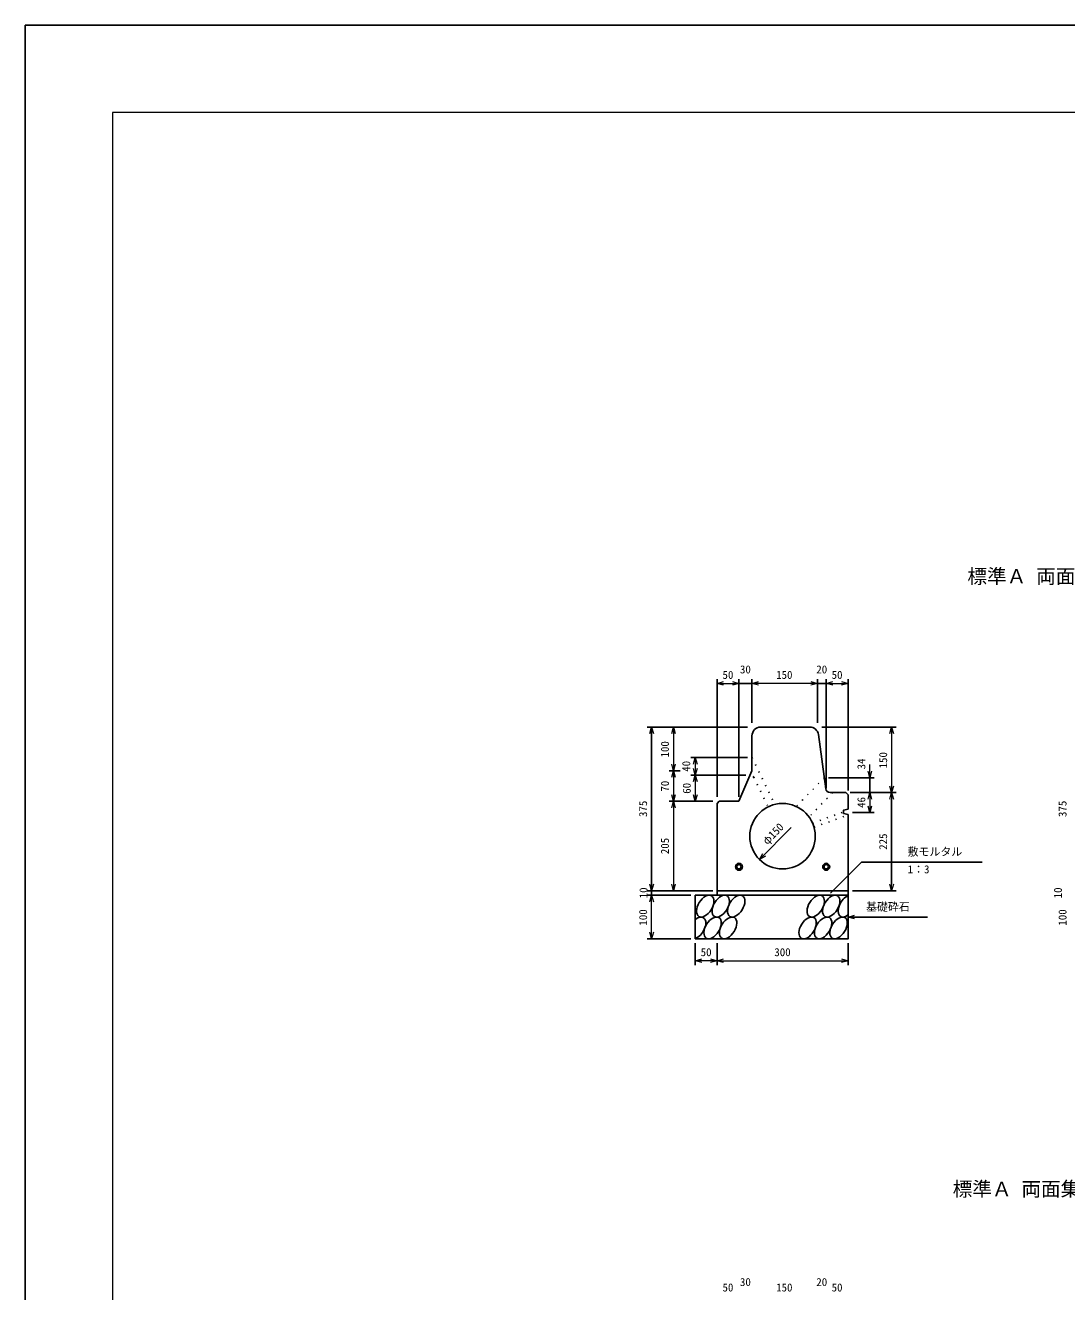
# Model space of a CAD drawing. Units: millimetres, scale not verified. Extents: x -4200 to 4200, y -2970 to 2970.
# Drawn here: x -4200 to -1814, y 70 to 2970 of the extents above; entities that cross this region are included whole.
import ezdxf
from ezdxf.enums import TextEntityAlignment as Align

# ---------------------------------------------------------------- set-up
doc = ezdxf.new("R2010")
doc.units = ezdxf.units.MM
doc.header["$LTSCALE"] = 10
doc.linetypes.add('DOTTED', pattern=[1.75, 0.25, -1.5])
for name, color, linetype, lineweight in [('0-0_DIM', 7, 'Continuous', 13), ('0-1_Defpoints', 5, 'Continuous', 25), ('0-2_HATCH', 6, 'Continuous', 25), ('0-5_OUTLINE', 3, 'Continuous', 25), ('0-6_OUTLINE2', 4, 'DOTTED', 25), ('0-7_TXT', 7, 'Continuous', 25), ('0-8_WAKU', 3, 'Continuous', 13)]:
    doc.layers.add(name, color=color, linetype=linetype, lineweight=lineweight)
doc.styles.add('ＭＳ ゴシック', font='')
doc.styles.get('ＭＳ ゴシック').set_extended_font_data('MS Gothic')

msp = doc.modelspace()

# ---------------------------------------------------------------- linework, layer by layer
at = {"layer": '0-0_DIM', "lineweight": 25}
for p, q in [((-2615.05, 1203), (-2615.05, 1473)), ((-2565.05, 1473), (-2565.05, 1203)), ((-2535.05, 1463), (-2565.05, 1463)), ((-2535.05, 1373), (-2535.05, 1473)), ((-2385.05, 1373), (-2385.05, 1473)), ((-2385.05, 1463), (-2365.05, 1463)), ((-2365.05, 1223), (-2365.05, 1473)), ((-2315.05, 1218), (-2315.05, 1473)), ((-2775.05, 1363), (-2545.05, 1363)), ((-2765.05, 988), (-2765.05, 1363)), ((-2375.05, 1363), (-2205.05, 1363)), ((-2545.05, 1293), (-2675.05, 1293)), ((-2699.57, 1263), (-2725.05, 1263)), ((-2699.57, 1263), (-2725.05, 1263)), ((-2675.05, 1253), (-2549.34, 1253)), ((-2359.58, 1247), (-2255.05, 1247)), ((-2265.05, 1213), (-2265.05, 1247)), ((-2625.05, 1193), (-2725.05, 1193)), ((-2205.05, 1213), (-2310.05, 1213)), ((-2215.05, 1003), (-2215.05, 1198)), ((-2305.05, 1167), (-2255.05, 1167)), ((-2283.94, 1053.55), (-2355.17, 982.31)), ((-2283.94, 1053.55), (-2007.78, 1053.55)), ((-2775.05, 988), (-2625.05, 988)), ((-2765.05, 988), (-2765.05, 978)), ((-2305.05, 988), (-2205.05, 988)), ((-2775.05, 978), (-2675.05, 978)), ((-2315.05, 928), (-2132.67, 928)), ((-2675.05, 878), (-2775.05, 878)), ((-2665.05, 868), (-2665.05, 818)), ((-2615.05, 868), (-2615.05, 818)), ((-2315.05, 868), (-2315.05, 818))]:
    msp.add_line(p, q, dxfattribs=at)
at = {"layer": '0-0_DIM'}
for p, q in [((-2615.05, 1463), (-2565.05, 1463)), ((-2385.05, 1463), (-2535.05, 1463)), ((-2365.05, 1463), (-2315.05, 1463)), ((-2715.05, 1363), (-2715.05, 1263)), ((-2215.05, 1363), (-2215.05, 1213)), ((-2665.05, 1293), (-2665.05, 1253)), ((-2265.05, 1247), (-2265.05, 1277)), ((-2715.05, 1263), (-2715.05, 1193)), ((-2665.05, 1253), (-2665.05, 1193)), ((-2715.05, 1193), (-2715.05, 988)), ((-2265.05, 1213), (-2265.05, 1167)), ((-2215.05, 1213), (-2215.05, 1198)), ((-2517.73, 1059.61), (-2445.34, 1132.98)), ((-2215.05, 988), (-2215.05, 1003)), ((-2765.05, 878), (-2765.05, 978)), ((-2615.05, 828), (-2665.05, 828)), ((-2615.05, 828), (-2315.05, 828))]:
    msp.add_line(p, q, dxfattribs=at)
for points in [[(-2600.05, 1458.98), (-2615.05, 1463), (-2600.05, 1467.02)], [(-2580.05, 1467.02), (-2565.05, 1463), (-2580.05, 1458.98)], [(-2580.05, 1467.02), (-2565.05, 1463), (-2580.05, 1458.98)], [(-2520.05, 1458.98), (-2535.05, 1463), (-2520.05, 1467.02)], [(-2520.05, 1458.98), (-2535.05, 1463), (-2520.05, 1467.02)], [(-2400.05, 1467.02), (-2385.05, 1463), (-2400.05, 1458.98)], [(-2400.05, 1467.02), (-2385.05, 1463), (-2400.05, 1458.98)], [(-2350.05, 1458.98), (-2365.05, 1463), (-2350.05, 1467.02)], [(-2350.05, 1458.98), (-2365.05, 1463), (-2350.05, 1467.02)], [(-2330.05, 1467.02), (-2315.05, 1463), (-2330.05, 1458.98)], [(-2769.07, 1348), (-2765.05, 1363), (-2761.03, 1348)], [(-2719.07, 1348), (-2715.05, 1363), (-2711.03, 1348)], [(-2219.07, 1348), (-2215.05, 1363), (-2211.03, 1348)], [(-2711.03, 1278), (-2715.05, 1263), (-2719.07, 1278)], [(-2669.07, 1278), (-2665.05, 1293), (-2661.03, 1278)], [(-2719.07, 1248), (-2715.05, 1263), (-2711.03, 1248)], [(-2661.03, 1268), (-2665.05, 1253), (-2669.07, 1268)], [(-2669.07, 1238), (-2665.05, 1253), (-2661.03, 1238)], [(-2261.03, 1262), (-2265.05, 1247), (-2269.07, 1262)], [(-2211.03, 1228), (-2215.05, 1213), (-2219.07, 1228)], [(-2711.03, 1208), (-2715.05, 1193), (-2719.07, 1208)], [(-2719.07, 1178), (-2715.05, 1193), (-2711.03, 1178)], [(-2661.03, 1208), (-2665.05, 1193), (-2669.07, 1208)], [(-2269.07, 1198), (-2265.05, 1213), (-2261.03, 1198)], [(-2269.07, 1198), (-2265.05, 1213), (-2261.03, 1198)], [(-2219.07, 1198), (-2215.05, 1213), (-2211.03, 1198)], [(-2261.03, 1182), (-2265.05, 1167), (-2269.07, 1182)], [(-2504.33, 1067.46), (-2517.73, 1059.61), (-2510.05, 1073.11)], [(-2761.03, 1003), (-2765.05, 988), (-2769.07, 1003)], [(-2761.03, 1003), (-2765.05, 988), (-2769.07, 1003)], [(-2711.03, 1003), (-2715.05, 988), (-2719.07, 1003)], [(-2211.03, 1003), (-2215.05, 988), (-2219.07, 1003)], [(-2769.07, 963), (-2765.05, 978), (-2761.03, 963)], [(-2769.07, 963), (-2765.05, 978), (-2761.03, 963)], [(-2300.05, 923.98), (-2315.05, 928), (-2300.05, 932.02)], [(-2761.03, 893), (-2765.05, 878), (-2769.07, 893)], [(-2650.05, 823.98), (-2665.05, 828), (-2650.05, 832.02)], [(-2630.05, 832.02), (-2615.05, 828), (-2630.05, 823.98)], [(-2600.05, 823.98), (-2615.05, 828), (-2600.05, 832.02)], [(-2330.05, 832.02), (-2315.05, 828), (-2330.05, 823.98)]]:
    msp.add_lwpolyline(points, dxfattribs=at)
at = {"layer": '0-1_Defpoints'}
msp.add_lwpolyline([(-4200, -2970), (4200, -2970), (4200, 2970), (-4200, 2970)], close=True, dxfattribs=at)
at = {"layer": '0-2_HATCH'}
for centre in [(-2642.16, 953), (-2606.68, 953), (-2571.21, 953), (-2389, 953), (-2353.53, 953), (-2625.28, 903), (-2589.8, 903), (-2407.6, 903), (-2372.12, 903), (-2336.65, 903)]:
    msp.add_ellipse(centre, major_axis=(14.54, 23.54), ratio=0.5792, dxfattribs=at)
for centre, start_param, end_param in [((-2318.05, 953), 0.6666252, 4.1103269), ((-2660.75, 903), 3.7419964, 7.318141)]:
    msp.add_ellipse(centre, major_axis=(14.54, 23.54), ratio=0.5792, start_param=start_param, end_param=end_param, dxfattribs=at)
at = {"layer": '0-5_OUTLINE'}
for p, q in [((-2515.05, 1363), (-2402.56, 1363)), ((-2535.05, 1343), (-2535.05, 1263)), ((-2366.21, 1221.68), (-2382.74, 1345.64)), ((-2565.05, 1193), (-2535.05, 1263)), ((-2615.05, 1188), (-2610.05, 1193)), ((-2610.05, 1193), (-2565.05, 1193)), ((-2356.3, 1213), (-2320.05, 1213)), ((-2320.05, 1213), (-2315.05, 1208)), ((-2315.05, 1208), (-2315.05, 1175)), ((-2615.05, 1188), (-2615.05, 988)), ((-2315.05, 1163), (-2325.05, 1165)), ((-2315.05, 1163), (-2315.05, 988)), ((-2615.05, 988), (-2315.05, 988))]:
    msp.add_line(p, q, dxfattribs=at)
msp.add_lwpolyline([(-2315.05, 1175), (-2325.05, 1173), (-2325.05, 1165)], dxfattribs=at)
for points in [[(-2615.05, 978), (-2315.05, 978), (-2315.05, 988), (-2615.05, 988)], [(-2665.05, 878), (-2315.05, 878), (-2315.05, 978), (-2665.05, 978)]]:
    msp.add_lwpolyline(points, close=True, dxfattribs=at)
for centre, radius in [((-2465.05, 1113), 75), ((-2565.05, 1043), 8), ((-2565.05, 1043), 5), ((-2365.05, 1043), 8), ((-2365.05, 1043), 5)]:
    msp.add_circle(centre, radius, dxfattribs=at)
for centre, radius, start, end in [((-2515.05, 1343), 20, 90, 180), ((-2402.56, 1343), 20, 7.59464, 90), ((-2356.3, 1223), 10, 187.59464, 270)]:
    msp.add_arc(centre, radius, start, end, dxfattribs=at)
at = {"layer": '0-6_OUTLINE2'}
for p, q in [((-2535.05, 1293), (-2482.82, 1185.86)), ((-2531, 1248.19), (-2539.34, 1253)), ((-2531, 1248.19), (-2497.95, 1180.4)), ((-2369.58, 1247), (-2433.67, 1181.12)), ((-2350.05, 1213), (-2404.4, 1157.12)), ((-2396.34, 1143.05), (-2325.05, 1168.71)), ((-2392.95, 1133.64), (-2315.05, 1161.68))]:
    msp.add_line(p, q, dxfattribs=at)
at = {"layer": '0-8_WAKU'}
msp.add_lwpolyline([(-4000, -2770), (4000, -2770), (4000, 2770), (-4000, 2770)], close=True, dxfattribs=at)

# ---------------------------------------------------------------- texts
at = {"layer": '0-0_DIM', "style": 'ＭＳ ゴシック'}
for s, p in [('50', (-2602.61, 1467.87)), ('30', (-2562.61, 1480.37)), ('150', (-2479.75, 1467.87)), ('20', (-2387.68, 1480.37)), ('50', (-2352.61, 1467.87)), ('敷モルタル', (-2178.39, 1062.91)), ('1：3', (-2178.39, 1022.57)), ('基礎砕石', (-2273.63, 936.58)), ('50', (-2652.61, 832.87)), ('300', (-2483.86, 832.87)), ('50', (-2602.61, 64.94)), ('30', (-2562.61, 77.44)), ('150', (-2479.75, 64.94)), ('20', (-2387.67, 77.44)), ('50', (-2352.61, 64.94))]:
    msp.add_text(s, height=18.33, dxfattribs=at).set_placement(p, align=Align.BOTTOM_LEFT)
for s, rotation, p in [('100', 90, (-2719.92, 1293.3)), ('40', 90, (-2671.09, 1260.62)), ('34', 90, (-2269.92, 1266.06)), ('150', 90, (-2219.92, 1268.3)), ('70', 90, (-2719.92, 1215.12)), ('60', 90, (-2669.92, 1210.24)), ('375', 90, (-2769.92, 1157)), ('46', 90, (-2269.92, 1177.88)), ('375', 90, (-1808.93, 1157)), ('φ150', 45.384, (-2496.19, 1088.38)), ('205', 90, (-2719.92, 1071.94)), ('225', 90, (-2219.92, 1081.94)), ('10', 90, (-2769.04, 970.82)), ('10', 90, (-1819.43, 970.82)), ('100', 90, (-2769.92, 908.3)), ('100', 90, (-1808.93, 908.3))]:
    msp.add_text(s, height=18.33, rotation=rotation, dxfattribs=at).set_placement(p, align=Align.BOTTOM_LEFT)
at = {"layer": '0-7_TXT', "style": 'ＭＳ ゴシック'}
for s, p in [(' 標準Ａ 両面集水 φ150 （171kg）', (-2063.93, 1681.89)), (' 標準Ａ 両面集水 200相当  （202kg）', (-2097.68, 278.83))]:
    msp.add_text(s, height=32.99, dxfattribs=at).set_placement(p, align=Align.BOTTOM_LEFT)

doc.saveas('drawing.dxf')
